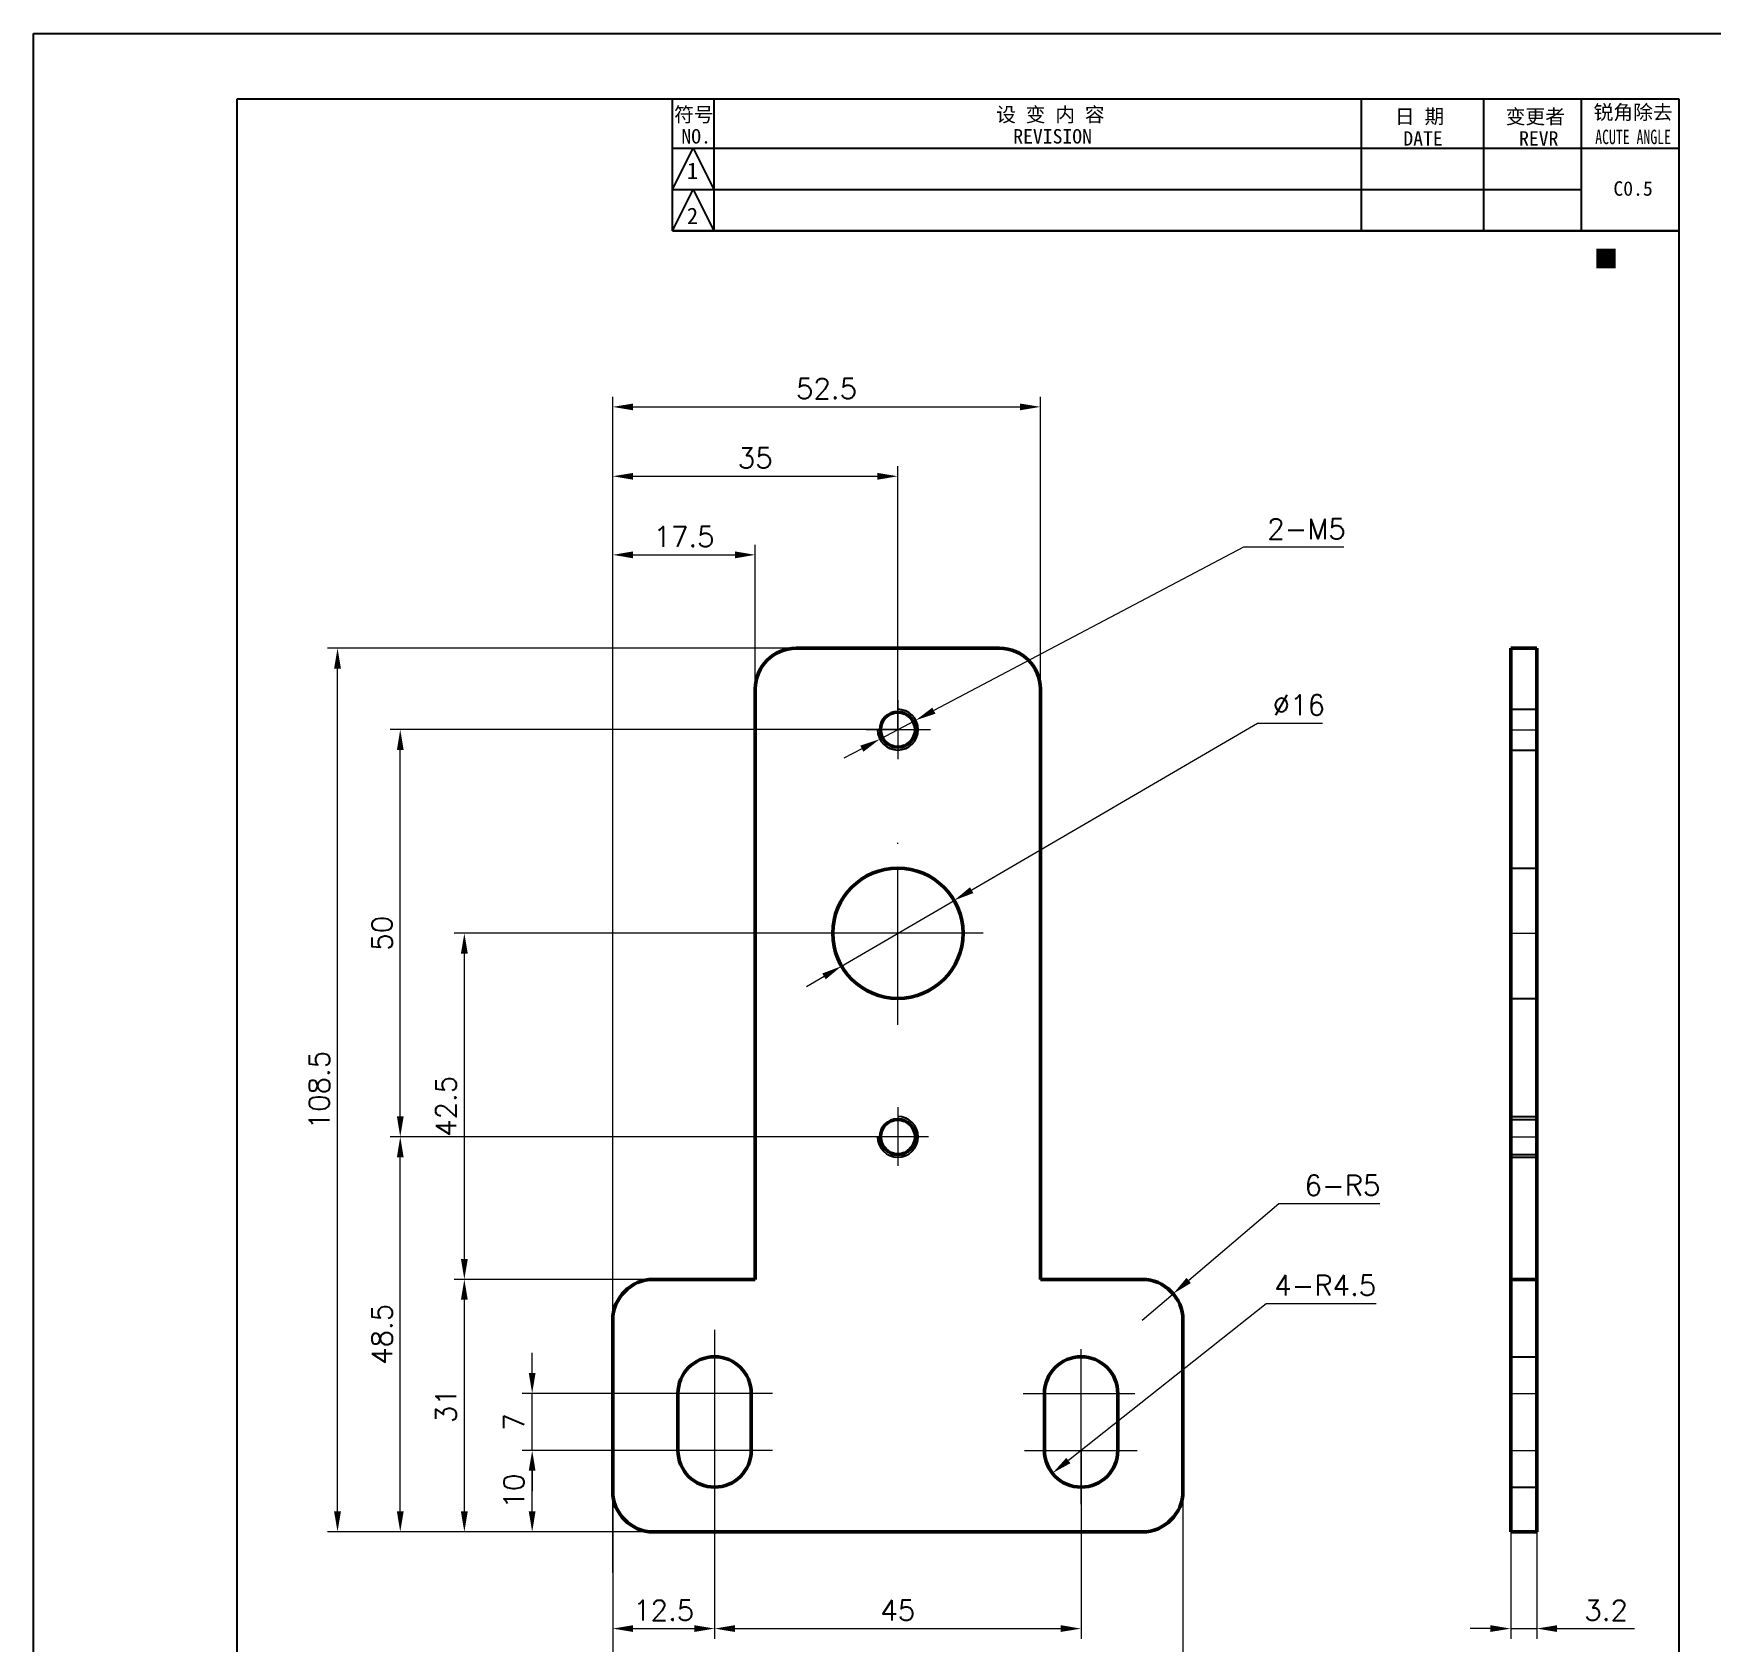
# Model space of a CAD drawing. Header units: millimetres. Extents: x -168473 to -148463, y 295526 to 306160.
# Drawn here: x -150065.7 to -149859.7, y 302436.3 to 302633.9 of the extents above; entities that cross this region are included whole.
import ezdxf
from ezdxf.enums import TextEntityAlignment as Align

# ---------------------------------------------------------------- set-up
doc = ezdxf.new("R2010")
doc.units = ezdxf.units.MM
doc.linetypes.add('CENTER2', pattern=[28.575, 19.05, -3.175, 3.175, -3.175])
doc.linetypes.add('DASHED2', pattern=[9.525, 6.35, -3.175])
for name, color, linetype, lineweight in [('A4', 3, 'Continuous', 20), ('中心线', 2, 'CENTER2', 13), ('尺寸线', 3, 'Continuous', 13), ('粗实线', 7, 'Continuous', 50), ('细实线', 4, 'Continuous', 25), ('虚线', 2, 'DASHED2', 25)]:
    doc.layers.add(name, color=color, linetype=linetype, lineweight=lineweight)
doc.styles.add('CH-1', font='')
doc.styles.get("Standard").update_dxf_attribs({"font": 'txt', "bigfont": 'gbcbig.shx'})
doc.styles.get('CH-1').set_extended_font_data('SimSun')
doc.dimstyles.new('副本01', dxfattribs={"dimtxt": 2.5, "dimasz": 2.5, "dimexe": 1.25, "dimexo": 0, "dimgap": 1, "dimtad": 1, "dimdsep": 46, "dimtxsty": 'Standard', "dimcen": 1, "dimclrd": 3, "dimclre": 3, "dimclrt": 1, "dimadec": 1, "dimazin": 2, "dimtfac": 1, "dimtmove": 0, "dimatfit": 3, "dimfxl": 0, "dimtolj": 1, "dimlwd": -1, "dimlwe": -1, "dimarcsym": 0})
doc.dimstyles.new('副本01$3', dxfattribs={"dimtxt": 2.5, "dimasz": 2.5, "dimexe": 1.25, "dimexo": 0, "dimgap": 1, "dimtad": 1, "dimtih": 1, "dimtoh": 1, "dimdsep": 46, "dimtxsty": 'Standard', "dimcen": 1, "dimclrd": 3, "dimclre": 3, "dimclrt": 1, "dimadec": 1, "dimazin": 2, "dimtfac": 1, "dimtmove": 0, "dimatfit": 3, "dimfxl": 0, "dimtolj": 1, "dimlwd": -1, "dimlwe": -1, "dimarcsym": 0})
doc.dimstyles.new('副本01$4', dxfattribs={"dimtxt": 2.5, "dimasz": 2.5, "dimexe": 1.25, "dimexo": 0, "dimgap": 1, "dimtad": 1, "dimtih": 1, "dimtoh": 1, "dimdsep": 46, "dimtxsty": 'Standard', "dimcen": 1, "dimclrd": 3, "dimclre": 3, "dimclrt": 1, "dimadec": 1, "dimazin": 2, "dimtfac": 1, "dimtmove": 0, "dimatfit": 3, "dimfxl": 0, "dimtolj": 1, "dimlwd": -1, "dimlwe": -1, "dimarcsym": 0})

# ---------------------------------------------------------------- blocks, each defined once
blk = doc.blocks.new('A$C0BB32EA6')
for p, q in [((-116.6, -171.23), (-116.6, 125.77)), ((-116.6, 125.77), (93.4, 125.77)), ((-91.6, 117.77), (85.4, 117.77)), ((-91.6, -161.23), (-91.6, 117.77)), ((-91.6, 101.56), (-91.6, 117.77)), ((-38.15, 101.56), (-38.15, 117.77)), ((-38.15, 117.77), (73.4, 117.77)), ((-38.15, 117.77), (73.4, 117.77)), ((-38.15, 117.77), (73.4, 117.77)), ((-38.15, 117.77), (73.4, 117.77)), ((-33.08, 117.77), (-33.08, 101.56)), ((46.4, 117.77), (46.4, 101.56)), ((46.4, 117.77), (46.4, 101.56)), ((46.4, 117.77), (46.4, 101.56)), ((46.4, 117.77), (46.4, 101.56)), ((46.4, 117.77), (46.4, 101.56)), ((61.4, 117.77), (61.4, 101.56)), ((61.4, 117.77), (61.4, 101.56)), ((61.4, 117.77), (61.4, 101.56)), ((61.4, 117.77), (61.4, 101.56)), ((61.4, 117.77), (61.4, 101.56)), ((73.4, 117.77), (73.4, 101.56)), ((73.4, 117.77), (73.4, 101.56)), ((73.4, 117.77), (73.4, 101.56)), ((73.4, 117.77), (73.4, 101.56)), ((73.4, 117.77), (73.4, 101.56)), ((85.4, 117.77), (85.4, -161.23)), ((-38.15, 106.63), (-35.61, 111.7)), ((-38.15, 111.7), (73.4, 111.7)), ((-38.15, 111.7), (73.4, 111.7)), ((-38.15, 111.7), (73.4, 111.7)), ((-38.15, 111.7), (73.4, 111.7)), ((-35.61, 111.7), (-33.08, 106.63)), ((73.4, 111.7), (85.4, 111.7)), ((73.4, 111.7), (85.4, 111.7)), ((73.4, 111.7), (85.4, 111.7)), ((73.4, 111.7), (85.4, 111.7)), ((-38.15, 101.56), (-35.61, 106.63)), ((-38.15, 106.63), (73.4, 106.63)), ((-38.15, 106.63), (73.4, 106.63)), ((-38.15, 106.63), (73.4, 106.63)), ((-38.15, 106.63), (73.4, 106.63)), ((-35.61, 106.63), (-33.08, 101.56)), ((-38.15, 101.56), (85.4, 101.56)), ((85.4, 101.56), (-38.15, 101.56)), ((-38.15, 101.56), (85.4, 101.56)), ((-38.15, 101.56), (85.4, 101.56))]:
    blk.add_line(p, q)
at = {"style": 'CH-1'}
for s, height, p in [('符号', 1.775, (-35.53, 115.86)), ('设 变 内 容', 1.775, (8.24, 115.86)), ('日 期', 1.775, (53.57, 115.61)), ('变更者', 1.775, (67.78, 115.61)), ('锐角除去', 1.775, (79.78, 116.14)), ('NO.', 1.775, (-35.25, 113.15)), ('REVISION', 1.775, (8.51, 113.15)), ('DATE', 1.775, (53.99, 112.89)), ('REVR', 1.775, (68.2, 112.89)), ('1', 2.03, (-35.7, 108.92)), ('C0.5', 1.775, (79.78, 106.74)), ('2', 2.03, (-35.7, 103.38))]:
    blk.add_text(s, height=height, dxfattribs=at).set_placement(p, align=Align.MIDDLE)
at = {"style": 'CH-1', "width": 0.7}
blk.add_text('ACUTE ANGLE', height=1.7746, dxfattribs=at).set_placement((79.78, 113.08), align=Align.MIDDLE)
blk = doc.blocks.new('*D7262')
at = {"layer": 'Defpoints', "color": 0}
for p in [(-149982.08, 302459.9), (-149994.58, 302454.9), (-149982.08, 302438.02)]:
    blk.add_point(p, dxfattribs=at)
at = {"layer": '尺寸线', "color": 3}
for p, q in [((-149982.08, 302459.9), (-149982.08, 302436.77)), ((-149994.58, 302454.9), (-149994.58, 302436.77)), ((-149992.08, 302438.02), (-149984.58, 302438.02))]:
    blk.add_line(p, q, dxfattribs=at)
for points in [[(-149992.08, 302438.44), (-149992.08, 302437.61), (-149994.58, 302438.02)], [(-149984.58, 302438.44), (-149984.58, 302437.61), (-149982.08, 302438.02)]]:
    blk.add_solid(points, dxfattribs=at)
at = {"layer": '尺寸线', "color": 1, "insert": (-149988.33, 302440.27), "char_height": 2.5, "attachment_point": 5}
blk.add_mtext('\\A1;12.5', dxfattribs=at)
blk = doc.blocks.new('*D7263')
at = {"layer": 'Defpoints', "color": 0}
for p in [(-149982.08, 302459.9), (-149937.08, 302459.9), (-149937.08, 302438.02)]:
    blk.add_point(p, dxfattribs=at)
at = {"layer": '尺寸线', "color": 3}
for p, q in [((-149982.08, 302459.9), (-149982.08, 302436.77)), ((-149937.08, 302459.9), (-149937.08, 302436.77)), ((-149979.58, 302438.02), (-149939.58, 302438.02))]:
    blk.add_line(p, q, dxfattribs=at)
for points in [[(-149979.58, 302438.44), (-149979.58, 302437.61), (-149982.08, 302438.02)], [(-149939.58, 302438.44), (-149939.58, 302437.61), (-149937.08, 302438.02)]]:
    blk.add_solid(points, dxfattribs=at)
at = {"layer": '尺寸线', "color": 1, "insert": (-149959.58, 302440.27), "char_height": 2.5, "attachment_point": 5}
blk.add_mtext('\\A1;45', dxfattribs=at)
blk = doc.blocks.new('*D7264')
at = {"layer": 'Defpoints', "color": 0}
for p in [(-149994.58, 302454.9), (-149924.58, 302454.9), (-149924.58, 302429.17)]:
    blk.add_point(p, dxfattribs=at)
at = {"layer": '尺寸线', "color": 3}
for p, q in [((-149994.58, 302454.9), (-149994.58, 302427.92)), ((-149924.58, 302454.9), (-149924.58, 302427.92)), ((-149992.08, 302429.17), (-149927.08, 302429.17))]:
    blk.add_line(p, q, dxfattribs=at)
for points in [[(-149992.08, 302429.59), (-149992.08, 302428.76), (-149994.58, 302429.17)], [(-149927.08, 302429.59), (-149927.08, 302428.76), (-149924.58, 302429.17)]]:
    blk.add_solid(points, dxfattribs=at)
at = {"layer": '尺寸线', "color": 1, "insert": (-149959.58, 302431.42), "char_height": 2.5, "attachment_point": 5}
blk.add_mtext('\\A1;70', dxfattribs=at)
blk = doc.blocks.new('*D7265')
at = {"layer": 'Defpoints', "color": 0}
for p in [(-149959.58, 302579.51), (-149959.58, 302548.4), (-149994.58, 302444.9)]:
    blk.add_point(p, dxfattribs=at)
at = {"layer": '尺寸线', "color": 3}
for p, q in [((-149994.58, 302444.9), (-149994.58, 302580.76)), ((-149992.08, 302579.51), (-149962.08, 302579.51)), ((-149959.58, 302548.4), (-149959.58, 302580.76))]:
    blk.add_line(p, q, dxfattribs=at)
for points in [[(-149992.08, 302579.92), (-149992.08, 302579.09), (-149994.58, 302579.51)], [(-149962.08, 302579.92), (-149962.08, 302579.09), (-149959.58, 302579.51)]]:
    blk.add_solid(points, dxfattribs=at)
at = {"layer": '尺寸线', "color": 1, "insert": (-149977.08, 302581.76), "char_height": 2.5, "attachment_point": 5}
blk.add_mtext('\\A1;35', dxfattribs=at)
blk = doc.blocks.new('*D7266')
at = {"layer": 'Defpoints', "color": 0}
for p in [(-149977.08, 302569.86), (-149977.08, 302553.4), (-149994.58, 302465.9)]:
    blk.add_point(p, dxfattribs=at)
at = {"layer": '尺寸线', "color": 3}
for p, q in [((-149994.58, 302465.9), (-149994.58, 302571.11)), ((-149977.08, 302553.4), (-149977.08, 302571.11)), ((-149992.08, 302569.86), (-149979.58, 302569.86))]:
    blk.add_line(p, q, dxfattribs=at)
for points in [[(-149992.08, 302570.28), (-149992.08, 302569.44), (-149994.58, 302569.86)], [(-149979.58, 302570.28), (-149979.58, 302569.44), (-149977.08, 302569.86)]]:
    blk.add_solid(points, dxfattribs=at)
at = {"layer": '尺寸线', "color": 1, "insert": (-149985.83, 302572.11), "char_height": 2.5, "attachment_point": 5}
blk.add_mtext('\\A1;17.5', dxfattribs=at)
blk = doc.blocks.new('*D7267')
at = {"layer": 'Defpoints', "color": 0}
for p in [(-150012.8, 302480.9), (-149989.58, 302480.9), (-149989.58, 302449.9)]:
    blk.add_point(p, dxfattribs=at)
at = {"layer": '尺寸线', "color": 3}
for p, q in [((-149989.58, 302480.9), (-150014.05, 302480.9)), ((-150012.8, 302452.4), (-150012.8, 302478.4)), ((-149989.58, 302449.9), (-150014.05, 302449.9))]:
    blk.add_line(p, q, dxfattribs=at)
for points in [[(-150013.22, 302478.4), (-150012.38, 302478.4), (-150012.8, 302480.9)], [(-150013.22, 302452.4), (-150012.38, 302452.4), (-150012.8, 302449.9)]]:
    blk.add_solid(points, dxfattribs=at)
at = {"layer": '尺寸线', "color": 1, "insert": (-150015.05, 302465.4), "char_height": 2.5, "attachment_point": 5, "rotation": 90}
blk.add_mtext('\\A1;31', dxfattribs=at)
blk = doc.blocks.new('*D7268')
at = {"layer": 'Defpoints', "color": 0}
for p in [(-150028.37, 302558.4), (-149972.08, 302558.4), (-149989.58, 302449.9)]:
    blk.add_point(p, dxfattribs=at)
at = {"layer": '尺寸线', "color": 3}
for p, q in [((-149972.08, 302558.4), (-150029.62, 302558.4)), ((-150028.37, 302452.4), (-150028.37, 302555.9)), ((-149989.58, 302449.9), (-150029.62, 302449.9))]:
    blk.add_line(p, q, dxfattribs=at)
for points in [[(-150028.79, 302555.9), (-150027.95, 302555.9), (-150028.37, 302558.4)], [(-150028.79, 302452.4), (-150027.95, 302452.4), (-150028.37, 302449.9)]]:
    blk.add_solid(points, dxfattribs=at)
at = {"layer": '尺寸线', "color": 1, "insert": (-150030.62, 302504.15), "char_height": 2.5, "attachment_point": 5, "rotation": 90}
blk.add_mtext('\\A1;108.5', dxfattribs=at)
blk = doc.blocks.new('*D7269')
at = {"layer": 'Defpoints', "color": 0}
for p in [(-150004.47, 302459.9), (-149982.08, 302459.9), (-149989.58, 302449.9)]:
    blk.add_point(p, dxfattribs=at)
at = {"layer": '尺寸线', "color": 3}
for p, q in [((-149982.08, 302459.9), (-150005.72, 302459.9)), ((-150004.47, 302452.4), (-150004.47, 302457.4)), ((-149989.58, 302449.9), (-150005.72, 302449.9))]:
    blk.add_line(p, q, dxfattribs=at)
for points in [[(-150004.89, 302457.4), (-150004.06, 302457.4), (-150004.47, 302459.9)], [(-150004.89, 302452.4), (-150004.06, 302452.4), (-150004.47, 302449.9)]]:
    blk.add_solid(points, dxfattribs=at)
at = {"layer": '尺寸线', "color": 1, "insert": (-150006.72, 302454.9), "char_height": 2.5, "attachment_point": 5, "rotation": 90}
blk.add_mtext('\\A1;10', dxfattribs=at)
blk = doc.blocks.new('*D7270')
at = {"layer": 'Defpoints', "color": 0}
for p in [(-150004.47, 302466.9), (-149982.08, 302466.9), (-149982.08, 302459.9)]:
    blk.add_point(p, dxfattribs=at)
at = {"layer": '尺寸线', "color": 3}
for p, q in [((-150004.47, 302469.4), (-150004.47, 302471.9)), ((-149982.08, 302466.9), (-150005.72, 302466.9)), ((-150004.47, 302459.9), (-150004.47, 302466.9)), ((-149982.08, 302459.9), (-150005.72, 302459.9)), ((-150004.47, 302457.4), (-150004.47, 302454.9))]:
    blk.add_line(p, q, dxfattribs=at)
for points in [[(-150004.89, 302469.4), (-150004.06, 302469.4), (-150004.47, 302466.9)], [(-150004.89, 302457.4), (-150004.06, 302457.4), (-150004.47, 302459.9)]]:
    blk.add_solid(points, dxfattribs=at)
at = {"layer": '尺寸线', "color": 1, "insert": (-150006.72, 302463.4), "char_height": 2.5, "attachment_point": 5, "rotation": 90}
blk.add_mtext('\\A1;7', dxfattribs=at)
blk = doc.blocks.new('*D7271')
at = {"layer": 'Defpoints', "color": 0}
for p in [(-150020.67, 302498.4), (-149959.58, 302498.4), (-149989.58, 302449.9)]:
    blk.add_point(p, dxfattribs=at)
at = {"layer": '尺寸线', "color": 3}
for p, q in [((-149959.58, 302498.4), (-150021.92, 302498.4)), ((-150020.67, 302452.4), (-150020.67, 302495.9)), ((-149989.58, 302449.9), (-150021.92, 302449.9))]:
    blk.add_line(p, q, dxfattribs=at)
for points in [[(-150021.08, 302495.9), (-150020.25, 302495.9), (-150020.67, 302498.4)], [(-150021.08, 302452.4), (-150020.25, 302452.4), (-150020.67, 302449.9)]]:
    blk.add_solid(points, dxfattribs=at)
at = {"layer": '尺寸线', "color": 1, "insert": (-150022.92, 302474.15), "char_height": 2.5, "attachment_point": 5, "rotation": 90}
blk.add_mtext('\\A1;48.5', dxfattribs=at)
blk = doc.blocks.new('*D7272')
at = {"layer": 'Defpoints', "color": 0}
for p in [(-150020.67, 302548.4), (-149959.58, 302548.4), (-149959.58, 302498.4)]:
    blk.add_point(p, dxfattribs=at)
at = {"layer": '尺寸线', "color": 3}
for p, q in [((-149959.58, 302548.4), (-150021.92, 302548.4)), ((-150020.67, 302500.9), (-150020.67, 302545.9)), ((-149959.58, 302498.4), (-150021.92, 302498.4))]:
    blk.add_line(p, q, dxfattribs=at)
for points in [[(-150021.08, 302545.9), (-150020.25, 302545.9), (-150020.67, 302548.4)], [(-150021.08, 302500.9), (-150020.25, 302500.9), (-150020.67, 302498.4)]]:
    blk.add_solid(points, dxfattribs=at)
at = {"layer": '尺寸线', "color": 1, "insert": (-150022.92, 302523.4), "char_height": 2.5, "attachment_point": 5, "rotation": 90}
blk.add_mtext('\\A1;50', dxfattribs=at)
blk = doc.blocks.new('*D7273')
at = {"layer": 'Defpoints', "color": 0}
for p in [(-150012.8, 302523.4), (-149959.58, 302523.4), (-149989.58, 302480.9)]:
    blk.add_point(p, dxfattribs=at)
at = {"layer": '尺寸线', "color": 3}
for p, q in [((-149959.58, 302523.4), (-150014.05, 302523.4)), ((-150012.8, 302483.4), (-150012.8, 302520.9)), ((-149989.58, 302480.9), (-150014.05, 302480.9))]:
    blk.add_line(p, q, dxfattribs=at)
for points in [[(-150013.22, 302520.9), (-150012.38, 302520.9), (-150012.8, 302523.4)], [(-150013.22, 302483.4), (-150012.38, 302483.4), (-150012.8, 302480.9)]]:
    blk.add_solid(points, dxfattribs=at)
at = {"layer": '尺寸线', "color": 1, "insert": (-150015.05, 302502.15), "char_height": 2.5, "attachment_point": 5, "rotation": 90}
blk.add_mtext('\\A1;42.5', dxfattribs=at)
blk = doc.blocks.new('*D7274')
at = {"layer": 'Defpoints', "color": 0}
for p in [(-149942.08, 302588.03), (-149942.08, 302553.4), (-149994.58, 302465.9)]:
    blk.add_point(p, dxfattribs=at)
at = {"layer": '尺寸线', "color": 3}
for p, q in [((-149994.58, 302465.9), (-149994.58, 302589.28)), ((-149942.08, 302553.4), (-149942.08, 302589.28)), ((-149992.08, 302588.03), (-149944.58, 302588.03))]:
    blk.add_line(p, q, dxfattribs=at)
for points in [[(-149992.08, 302588.44), (-149992.08, 302587.61), (-149994.58, 302588.03)], [(-149944.58, 302588.44), (-149944.58, 302587.61), (-149942.08, 302588.03)]]:
    blk.add_solid(points, dxfattribs=at)
at = {"layer": '尺寸线', "color": 1, "insert": (-149968.33, 302590.28), "char_height": 2.5, "attachment_point": 5}
blk.add_mtext('\\A1;52.5', dxfattribs=at)
blk = doc.blocks.new('*D7275')
at = {"layer": 'Defpoints', "color": 0}
for p in [(-149957.37, 302549.56), (-149961.79, 302547.23)]:
    blk.add_point(p, dxfattribs=at)
at = {"layer": '尺寸线', "color": 3}
for p, q in [((-149917.13, 302570.8), (-149955.16, 302550.73)), ((-149904.82, 302570.8), (-149917.13, 302570.8)), ((-149961.79, 302547.23), (-149957.37, 302549.56)), ((-149964, 302546.06), (-149966.21, 302544.9))]:
    blk.add_line(p, q, dxfattribs=at)
for points in [[(-149955.35, 302551.1), (-149954.96, 302550.36), (-149957.37, 302549.56)], [(-149964.19, 302546.43), (-149963.8, 302545.69), (-149961.79, 302547.23)]]:
    blk.add_solid(points, dxfattribs=at)
at = {"layer": '尺寸线', "color": 1, "insert": (-149909.41, 302573.05), "char_height": 2.5, "attachment_point": 5}
blk.add_mtext('\\A1;{\\Ftxt,@extfont2|c134;2-M5}', dxfattribs=at)
blk = doc.blocks.new('*D7276')
at = {"layer": 'Defpoints', "color": 0}
for p in [(-149952.67, 302527.43), (-149966.49, 302519.36)]:
    blk.add_point(p, dxfattribs=at)
at = {"layer": '尺寸线', "color": 3}
for p, q in [((-149915.44, 302549.17), (-149950.51, 302528.69)), ((-149907.44, 302549.17), (-149915.44, 302549.17)), ((-149966.49, 302519.36), (-149952.67, 302527.43)), ((-149968.64, 302518.1), (-149970.8, 302516.84))]:
    blk.add_line(p, q, dxfattribs=at)
for points in [[(-149950.72, 302529.05), (-149950.3, 302528.33), (-149952.67, 302527.43)], [(-149968.85, 302518.46), (-149968.43, 302517.74), (-149966.49, 302519.36)]]:
    blk.add_solid(points, dxfattribs=at)
at = {"layer": '尺寸线', "color": 1, "insert": (-149910.35, 302551.42), "char_height": 2.5, "attachment_point": 5}
blk.add_mtext('\\A1;∅16', dxfattribs=at)
blk = doc.blocks.new('*D7277')
at = {"layer": 'Defpoints', "color": 0}
for p in [(-149925.77, 302479.14), (-149929.58, 302475.9)]:
    blk.add_point(p, dxfattribs=at)
at = {"layer": '尺寸线', "color": 3}
for p, q in [((-149912.82, 302490.19), (-149923.87, 302480.76)), ((-149900.41, 302490.19), (-149912.82, 302490.19)), ((-149929.58, 302475.9), (-149925.77, 302479.14))]:
    blk.add_line(p, q, dxfattribs=at)
blk.add_solid([(-149924.14, 302481.08), (-149923.6, 302480.45), (-149925.77, 302479.14)], dxfattribs=at)
at = {"layer": '尺寸线', "color": 1, "insert": (-149904.99, 302492.44), "char_height": 2.5, "attachment_point": 5}
blk.add_mtext('\\A1;{\\Ftxt,@extfont2|c134;6-}R5', dxfattribs=at)
blk = doc.blocks.new('*D7278')
at = {"layer": 'Defpoints', "color": 0}
for p in [(-149937.08, 302459.9), (-149940.6, 302457.1)]:
    blk.add_point(p, dxfattribs=at)
at = {"layer": '尺寸线', "color": 3}
for p, q in [((-149914.37, 302477.91), (-149938.64, 302458.65)), ((-149900.87, 302477.91), (-149914.37, 302477.91))]:
    blk.add_line(p, q, dxfattribs=at)
blk.add_solid([(-149938.9, 302458.98), (-149938.39, 302458.33), (-149940.6, 302457.1)], dxfattribs=at)
at = {"layer": '尺寸线', "color": 1, "insert": (-149907.12, 302480.16), "char_height": 2.5, "attachment_point": 5}
blk.add_mtext('\\A1;{\\Ftxt,@extfont2|c134;4-}R4.5', dxfattribs=at)
blk = doc.blocks.new('*D7279')
at = {"layer": 'Defpoints', "color": 0}
for p in [(-149884.33, 302449.9), (-149881.13, 302449.9), (-149881.13, 302438.02)]:
    blk.add_point(p, dxfattribs=at)
at = {"layer": '尺寸线', "color": 3}
for p, q in [((-149884.33, 302449.9), (-149884.33, 302436.77)), ((-149881.13, 302449.9), (-149881.13, 302436.77)), ((-149886.83, 302438.02), (-149889.33, 302438.02)), ((-149884.33, 302438.02), (-149881.13, 302438.02)), ((-149878.63, 302438.02), (-149869.13, 302438.02))]:
    blk.add_line(p, q, dxfattribs=at)
for points in [[(-149886.83, 302438.44), (-149886.83, 302437.61), (-149884.33, 302438.02)], [(-149878.63, 302438.44), (-149878.63, 302437.61), (-149881.13, 302438.02)]]:
    blk.add_solid(points, dxfattribs=at)
at = {"layer": '尺寸线', "color": 1, "insert": (-149872.63, 302440.27), "char_height": 2.5, "attachment_point": 5}
blk.add_mtext('\\A1;3.2', dxfattribs=at)

msp = doc.modelspace()

# ---------------------------------------------------------------- hatches: boundary and pattern name
at = {"layer": '尺寸线'}
msp.add_hatch(color=256, dxfattribs=at).paths.add_polyline_path([(-149871.436, 302607.443), (-149873.836, 302607.443), (-149873.836, 302605.043), (-149871.436, 302605.043)])

# ---------------------------------------------------------------- linework, layer by layer
at = {"layer": 'A4'}
msp.add_lwpolyline([(-150065.689, 302633.868), (-149855.689, 302633.868), (-149855.689, 302336.868), (-150065.689, 302336.868)], close=True, dxfattribs=at)
at = {"layer": '中心线'}
for p, q in [((-149959.577, 302552.032), (-149959.577, 302544.778)), ((-149955.555, 302548.396), (-149963.482, 302548.396)), ((-149884.328, 302548.396), (-149881.128, 302548.396)), ((-149959.577, 302512.146), (-149959.577, 302534.516)), ((-149949.115, 302523.396), (-149970.263, 302523.396)), ((-149884.328, 302523.396), (-149881.128, 302523.396)), ((-149959.577, 302502.051), (-149959.577, 302494.843)), ((-149955.805, 302498.396), (-149963.612, 302498.396)), ((-149884.328, 302498.396), (-149881.128, 302498.396)), ((-149982.077, 302474.695), (-149982.077, 302453.155)), ((-149937.077, 302453.288), (-149937.077, 302473.991)), ((-149974.958, 302466.896), (-149989.016, 302466.896)), ((-149944.179, 302466.896), (-149930.483, 302466.896)), ((-149884.328, 302466.896), (-149881.128, 302466.896)), ((-149974.958, 302459.896), (-149989.016, 302459.896)), ((-149944.021, 302459.896), (-149930.197, 302459.896)), ((-149884.328, 302459.896), (-149881.128, 302459.896))]:
    msp.add_line(p, q, dxfattribs=at)
at = {"layer": '粗实线'}
for p, q in [((-149947.077, 302558.396), (-149972.077, 302558.396)), ((-149884.328, 302558.396), (-149884.328, 302480.896)), ((-149881.128, 302558.396), (-149884.328, 302558.396)), ((-149881.128, 302480.896), (-149881.128, 302558.396)), ((-149977.077, 302553.396), (-149977.077, 302480.896)), ((-149942.077, 302480.896), (-149942.077, 302553.396)), ((-149989.577, 302480.896), (-149977.077, 302480.896)), ((-149942.077, 302480.896), (-149929.577, 302480.896)), ((-149884.328, 302480.896), (-149884.328, 302449.896)), ((-149884.328, 302480.896), (-149881.128, 302480.896)), ((-149881.128, 302449.896), (-149881.128, 302480.896)), ((-149994.577, 302475.896), (-149994.577, 302454.896)), ((-149924.577, 302454.896), (-149924.577, 302475.896)), ((-149986.577, 302466.896), (-149986.577, 302459.896)), ((-149977.577, 302466.896), (-149977.577, 302459.896)), ((-149941.577, 302466.896), (-149941.577, 302459.896)), ((-149932.577, 302466.896), (-149932.577, 302459.896)), ((-149989.577, 302449.896), (-149929.577, 302449.896)), ((-149884.328, 302449.896), (-149881.128, 302449.896))]:
    msp.add_line(p, q, dxfattribs=at)
for centre, radius in [((-149959.577, 302548.396), 2.15), ((-149959.577, 302523.396), 8), ((-149959.577, 302498.396), 2.15)]:
    msp.add_circle(centre, radius, dxfattribs=at)
for centre, radius, start, end in [((-149972.077, 302553.396), 5, 90, 180), ((-149947.077, 302553.396), 5, 0, 90), ((-149989.577, 302475.896), 5, 90, 180), ((-149929.577, 302475.896), 5, 0, 90), ((-149982.077, 302466.896), 4.5, 0, 180), ((-149937.077, 302466.896), 4.5, 0, 180), ((-149982.077, 302459.896), 4.5, 180, 0), ((-149937.077, 302459.896), 4.5, 180, 0), ((-149989.577, 302454.896), 5, 180, 270), ((-149929.577, 302454.896), 5, 270, 0)]:
    msp.add_arc(centre, radius, start, end, dxfattribs=at)
at = {"layer": '细实线'}
for centre in [(-149959.577, 302548.396), (-149959.577, 302498.396)]:
    msp.add_arc(centre, 2.5, 180, 90, dxfattribs=at)
at = {"layer": '虚线'}
for p, q in [((-149884.328, 302550.896), (-149881.128, 302550.896)), ((-149884.328, 302545.896), (-149881.128, 302545.896)), ((-149884.328, 302531.396), (-149881.128, 302531.396)), ((-149884.328, 302515.396), (-149881.128, 302515.396)), ((-149884.328, 302500.896), (-149881.128, 302500.896)), ((-149884.328, 302500.546), (-149881.128, 302500.546)), ((-149884.328, 302496.246), (-149881.128, 302496.246)), ((-149884.328, 302495.896), (-149881.128, 302495.896)), ((-149884.328, 302471.396), (-149881.128, 302471.396)), ((-149884.328, 302455.396), (-149881.128, 302455.396))]:
    msp.add_line(p, q, dxfattribs=at)

# ---------------------------------------------------------------- block references
msp.add_blockref('A$C0BB32EA6', (-149949.089, 302508.101))

# ---------------------------------------------------------------- dimensions: what is measured, and where the dimension line sits
at = {"layer": '尺寸线'}
for base, p1, p2, picture, middle in [((-149942.077, 302588.026), (-149994.577, 302465.896), (-149942.077, 302553.396), '*D7274', (-149968.327, 302590.276)), ((-149959.577, 302579.508), (-149994.577, 302444.896), (-149959.577, 302548.396), '*D7265', (-149977.077, 302581.758)), ((-149977.077, 302569.858), (-149994.577, 302465.896), (-149977.077, 302553.396), '*D7266', (-149985.827, 302572.108)), ((-149982.077, 302438.024), (-149994.577, 302454.896), (-149982.077, 302459.896), '*D7262', (-149988.327, 302440.274)), ((-149937.077, 302438.024), (-149982.077, 302459.896), (-149937.077, 302459.896), '*D7263', (-149959.577, 302440.274)), ((-149924.577, 302429.173), (-149994.577, 302454.896), (-149924.577, 302454.896), '*D7264', (-149959.577, 302431.423)), ((-149881.128, 302438.024), (-149884.328, 302449.896), (-149881.128, 302449.896), '*D7279', (-149872.628, 302440.274))]:
    dim = msp.add_linear_dim(base=base, p1=p1, p2=p2, dimstyle='副本01', dxfattribs=at)
    dim.commit()
    dim.dimension.update_dxf_attribs({"geometry": picture, "text_midpoint": middle})
dim = msp.add_diameter_dim_2p(p1=(-149961.788, 302547.229), p2=(-149957.366, 302549.563), text='{\\Ftxt,@extfont2|c134;2-M5}', dimstyle='副本01$3', dxfattribs=at)
dim.commit()
dim.dimension.update_dxf_attribs({"geometry": '*D7275', "text_midpoint": (-149909.405, 302570.801), "dimtype": 163})
for base, p1, p2, picture, middle in [((-150028.372, 302558.396), (-149989.577, 302449.896), (-149972.077, 302558.396), '*D7268', (-150030.622, 302504.146)), ((-150020.667, 302548.396), (-149959.577, 302498.396), (-149959.577, 302548.396), '*D7272', (-150022.917, 302523.396)), ((-150012.799, 302523.396), (-149989.577, 302480.896), (-149959.577, 302523.396), '*D7273', (-150015.049, 302502.146)), ((-150020.667, 302498.396), (-149989.577, 302449.896), (-149959.577, 302498.396), '*D7271', (-150022.917, 302474.146)), ((-150012.799, 302480.896), (-149989.577, 302449.896), (-149989.577, 302480.896), '*D7267', (-150015.049, 302465.396)), ((-150004.473, 302466.896), (-149982.077, 302459.896), (-149982.077, 302466.896), '*D7270', (-150006.723, 302463.396)), ((-150004.473, 302459.896), (-149989.577, 302449.896), (-149982.077, 302459.896), '*D7269', (-150006.723, 302454.896))]:
    dim = msp.add_linear_dim(base=base, p1=p1, p2=p2, angle=90, dimstyle='副本01', dxfattribs=at)
    dim.commit()
    dim.dimension.update_dxf_attribs({"geometry": picture, "text_midpoint": middle})
dim = msp.add_diameter_dim_2p(p1=(-149966.485, 302519.362), p2=(-149952.669, 302527.431), dimstyle='副本01$3', dxfattribs=at)
dim.commit()
dim.dimension.update_dxf_attribs({"geometry": '*D7276', "text_midpoint": (-149910.354, 302549.171), "dimtype": 163})
dim = msp.add_radius_dim(center=(-149929.577, 302475.896), mpoint=(-149925.773, 302479.142), text='{\\Ftxt,@extfont2|c134;6-}<>', dimstyle='副本01$4', dxfattribs=at)
dim.commit()
dim.dimension.update_dxf_attribs({"geometry": '*D7277', "text_midpoint": (-149904.993, 302490.192), "dimtype": 164})
dim = msp.add_radius_dim(center=(-149937.077, 302459.896), mpoint=(-149940.603, 302457.1), text='{\\Ftxt,@extfont2|c134;4-}<>', dimstyle='副本01$4', override={"dimtmove": 1}, dxfattribs=at)
dim.commit()
dim.dimension.update_dxf_attribs({"geometry": '*D7278', "text_midpoint": (-149914.368, 302477.906), "dimtype": 164})

doc.saveas('drawing.dxf')
